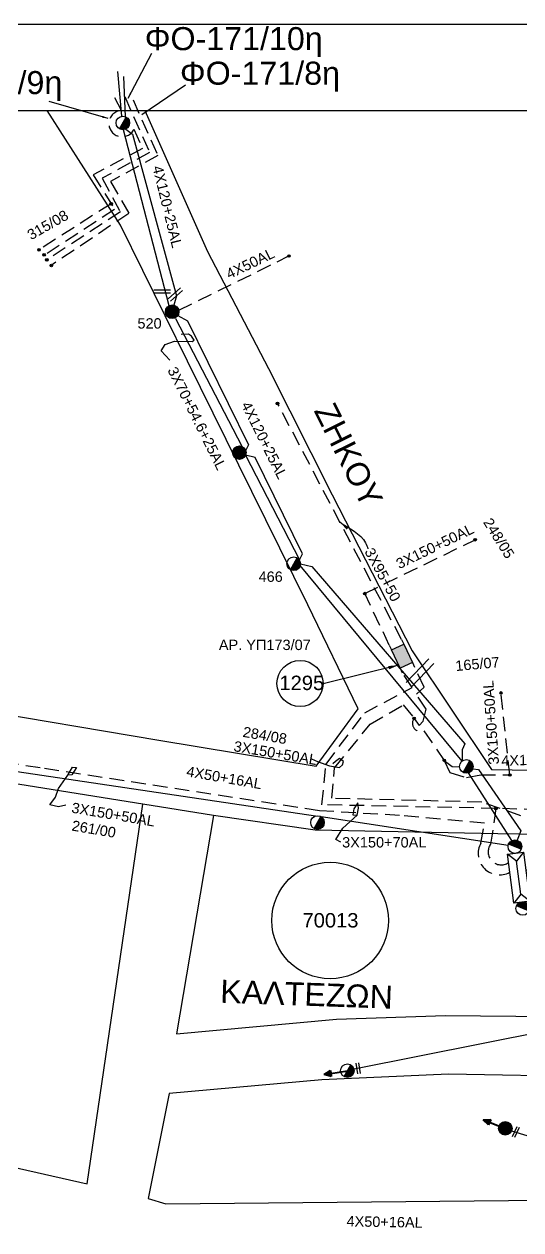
# Model space of a CAD drawing. Header units: millimetres. Extents: x 1113 to 5794, y 757 to 3537.
# Drawn here: x 1610 to 1696.2, y 1574.4 to 1783.7 of the extents above; entities that cross this region are included whole.
import ezdxf

# ---------------------------------------------------------------- set-up
doc = ezdxf.new("R2010")
doc.units = ezdxf.units.MM
doc.linetypes.add('DASHED', pattern=[19.05, 12.7, -6.35])
for name, color, linetype in [('Link Box 4 Διευθύνσεων', 7, 'Continuous'), ('Άγνωστα', 7, 'Continuous'), ('Γυμνά εναέρια ΧΤ και ΦΟΠ (3Φ)   4x50+16AL', 7, 'Continuous'), ('Επίτονοι', 7, 'Continuous'), ('Επιγραφές - Σχήματα', 7, 'Continuous'), ('Καλώδια ΧΤ   3x150+50AL', 7, 'DASHED'), ('Καλώδια ΧΤ   3x150+50CU', 7, 'DASHED'), ('Καλώδια ΧΤ   3x95+50CU', 7, 'DASHED'), ('Μηχανική τομή', 7, 'Continuous'), ('Στύλος Ξύλινος', 7, 'Continuous'), ('Στύλος Ξύλινος @ 1', 7, 'Continuous'), ('Στύλος ΦΜ', 7, 'Continuous'), ('Στύλος ΦΜ @ 1', 7, 'Continuous'), ('Συνδέσεις', 7, 'Continuous'), ('Συνεστραμμένα ΧΤ   3x70+54.6+25 AL', 7, 'SYN_LINE'), ('Συνεστραμμένα ΧΤ   4x120+25 AL', 7, 'SYN_LINE'), ('Τομή', 7, 'Continuous'), ('Υποσταθμός εναέριος 2 στύλων', 7, 'Continuous'), ('Υποσταθμός πόλεως', 7, 'Continuous'), ('Υπόβαθρο ΔΕΗ', 7, 'Continuous'), ('Υπόγεια καλώδια Δικτύου ΧΤ και Παρ. ΧΤ - 3X150+70 AL', 7, 'DASHED'), ('Υπόγεια καλώδια Παροχών ΧΤ   4x50AL', 7, 'DASHED')]:
    doc.layers.add(name, color=color, linetype=linetype)
doc.styles.get("Standard").update_dxf_attribs({"font": 'arial.ttf'})
doc.linetypes.add('SYN_LINE', pattern='A,0.5,-0.0001,["/\\/\\/\\/",Standard,S=0.1,R=0,X=0,Y=-0.05],-0.25', length=0.7501)
doc.dimstyles.new('ISO-25', dxfattribs={"dimtxt": 2.5, "dimasz": 1.8, "dimexe": 1.25, "dimexo": 0.625, "dimtad": 1, "dimtxsty": 'Standard', "dimcen": 1.8, "dimadec": 0, "dimazin": 0, "dimtfac": 1, "dimtmove": 0, "dimatfit": 3, "dimfxl": 1.25, "dimarcsym": 0})

# ---------------------------------------------------------------- blocks, each defined once
blk = doc.blocks.new('ΥΠΑΡΧΩΝ ΞΥΛΙΝΟΣ ΣΤΥΛΟΣ')
at = {"layer": 'Στύλος Ξύλινος'}
h = blk.add_hatch(color=7, dxfattribs=at)
h.paths.add_polyline_path([(-2.62, 0, 0.270008), (-1.29, -2.28), (1.3, 2.27, 0.576266)])
h.paths.add_polyline_path([(-1.29, -2.28, 0.574793), (2.62, 0, 0.268822), (1.3, 2.27)])
at = {"layer": 'Στύλος Ξύλινος', "color": 7}
blk.add_line((-1.29, -2.28), (1.3, 2.27), dxfattribs=at)
blk.add_circle((0, 0), 2.62, dxfattribs=at)
at = {"layer": 'Στύλος Ξύλινος', "flags": 4}
for tag, p in [('ΑΡΙΘΜΟΣ', (-4.91, 8.6)), ('ΤΥΠΟΣ', (-4.85, 3.39))]:
    blk.add_attdef(tag, p, '', height=4, dxfattribs=at)
blk = doc.blocks.new('ΕΠΙΤΟΝΟΣ')
at = {"layer": 'Επίτονοι', "lineweight": 40, "ltscale": 40}
blk.add_hatch(color=256, dxfattribs=at).paths.add_polyline_path([(-1.13, 6.47), (0, 9.1), (1.13, 6.47)])
for p, q in [((-1.13, 6.47), (0, 9.1)), ((1.13, 6.47), (-1.13, 6.47)), ((-1.13, 6.47), (0, 6.47)), ((0, 9.1), (1.13, 6.47)), ((0, 6.47), (0, 0))]:
    blk.add_line(p, q, dxfattribs=at)
blk = doc.blocks.new('ΥΠΑΡΧΩΝ ΤΣΙΜΕΝΤΕΝΙΟΣ ΣΤΥΛΟΣ')
at = {"layer": 'Στύλος ΦΜ'}
blk.add_hatch(color=7, dxfattribs=at).paths.add_polyline_path([(-1.29, -2.28, 0.574793), (2.62, 0, 0.268822), (1.3, 2.27)])
at = {"layer": 'Στύλος ΦΜ', "color": 7}
blk.add_line((-1.29, -2.28), (1.3, 2.27), dxfattribs=at)
blk.add_circle((0, 0), 2.62, dxfattribs=at)
at = {"layer": 'Στύλος ΦΜ', "flags": 4}
for tag, p in [('ΑΡΙΘΜΟΣ', (-4.68, 8.05)), ('ΤΥΠΟΣ', (-4.91, 3.03))]:
    blk.add_attdef(tag, p, '', height=4, dxfattribs=at)
blk = doc.blocks.new('LINK BOX 4 ΑΝΑΧΩΡΗΣΕΩΝ')
at = {"layer": 'Link Box 4 Διευθύνσεων', "ltscale": 40}
blk.add_hatch(color=256, dxfattribs=at).paths.add_polyline_path([(-3.54, 0), (-3.54, -4.67), (3.54, -4.67), (3.54, 0)])
for p, q in [((-3.54, 0), (-5.33, 0)), ((5.33, 0), (3.54, 0)), ((-3.54, -4.67), (-5.33, -4.67)), ((5.33, -4.67), (3.54, -4.67))]:
    blk.add_line(p, q, dxfattribs=at)
blk.add_lwpolyline([(-3.54, -4.67), (-3.54, 0), (3.54, 0), (3.54, -4.67)], close=True, dxfattribs=at)
blk = doc.blocks.new('ΥΠΟΣΤΑΘΜΟΣ ΕΝΑΕΡΙΟΣ ΕΠΙ 2 ΣΤΥΛΩΝ')
at = {"layer": 'Υποσταθμός εναέριος 2 στύλων', "linetype": 'Continuous'}
for points in [[(-11.97, -2.11, 0.574793), (-8.45, -0.07, 0.268822), (-9.64, 1.98)], [(9.68, -2.15, 0.574793), (13.19, -0.1, 0.268822), (12.01, 1.95)]]:
    blk.add_hatch(color=256, dxfattribs=at).paths.add_polyline_path(points)
for p, q in [((-11.97, -2.11), (-9.64, 1.98)), ((9.68, -2.15), (12.01, 1.95))]:
    blk.add_line(p, q, dxfattribs=at)
for centre in [(-10.81, -0.07), (10.84, -0.1)]:
    blk.add_circle(centre, 2.36, dxfattribs=at)
at = {"layer": 'Υποσταθμός πόλεως', "linetype": 'Continuous', "ltscale": 40}
blk.add_lwpolyline([(-8.57, 2.82), (8.57, 2.82), (8.57, -2.82), (-8.57, -2.82)], close=True, dxfattribs=at)
for points in [[(-5.75, 0), (-8.57, 2.82)], [(-8.57, -2.82), (-5.75, 0)], [(-5.75, 0), (5.75, 0)], [(5.75, 0), (8.57, 2.82)], [(8.57, -2.82), (5.75, 0)]]:
    blk.add_lwpolyline(points, dxfattribs=at)
at = {"layer": 'Υποσταθμός εναέριος 2 στύλων', "ltscale": 40, "flags": 1}
for tag, p in [('ΜΕΤΑΣΧΗΜΑΤΙΣΜΟΣ', (14.09, 2.51)), ('ΙΣΧΥΣ', (14.07, -0.28)), ('ΑΡΙΘΜΟΣ', (14.19, -3))]:
    blk.add_attdef(tag, p, '', height=1.8, dxfattribs=at)
blk = doc.blocks.new('ΜΗΧΑΝΙΚΗ ΤΟΜΗ')
at = {"layer": 'Μηχανική τομή', "ltscale": 40}
for p, q in [((-1.89, 0.78), (1.89, 0.78)), ((1.89, 0), (-1.89, 0))]:
    blk.add_line(p, q, dxfattribs=at)
blk = doc.blocks.new('_ΣΥΝΔΕΣΗ')
at = {"layer": 'Συνδέσεις', "linetype": 'SYN_LINE', "ltscale": 40}
blk.add_hatch(color=256, dxfattribs=at).paths.add_polyline_path([(0.5, -0.01, 1), (-0.5, -0.01, 1)])
at = {"layer": 'Συνδέσεις'}
blk.add_circle((0, -0.01), 0.5, dxfattribs=at)
blk = doc.blocks.new('ΤΟΜΗ')
at = {"layer": 'Τομή', "ltscale": 40}
for p, q in [((-5.68, 0), (5.68, 0)), ((5.68, -2.33), (-5.68, -2.33))]:
    blk.add_line(p, q, dxfattribs=at)

msp = doc.modelspace()

# ---------------------------------------------------------------- linework, layer by layer
at = {"layer": 'Άγνωστα', "lineweight": -3}
msp.add_lwpolyline([(1554.8, 1673.05), (1600.41, 1664.99), (1633.4, 1659.39), (1660.68, 1654.87), (1667.96, 1664.87), (1659.21, 1682.91), (1649.49, 1702.61), (1638.36, 1725.19), (1626.71, 1748.81), (1614.01, 1768.73)], dxfattribs=at)
at = {"layer": 'Γυμνά εναέρια ΧΤ και ΦΟΠ (3Φ)   4x50+16AL', "color": 85, "lineweight": -3}
for points in [[(1660.55, 1646.24), (1608.83, 1653.89)], [(1693.97, 1641.11), (1661.53, 1646.1)]]:
    msp.add_lwpolyline(points, dxfattribs=at)
at = {"layer": 'Γυμνά εναέρια ΧΤ και ΦΟΠ (3Φ)   4x50+16AL', "color": 27, "lineweight": -3}
msp.add_lwpolyline([(1700.68, 1608.92), (1667.23, 1602.27)], dxfattribs=at)
at = {"layer": 'Επιγραφές - Σχήματα', "lineweight": -3}
for points in [[(1112.77, 1783.73), (3154.51, 1783.73), (3154.51, 757.28), (1112.77, 757.28)], [(1127.77, 1768.73), (3139.51, 1768.73), (3139.51, 772.28), (1127.77, 772.28)]]:
    msp.add_lwpolyline(points, close=True, dxfattribs=at)
for points in [[(1635.29, 1725.38), (1633.77, 1726.99), (1634.45, 1728.11), (1636.1, 1728.67), (1636.1, 1728.67), (1639.16, 1728.62), (1639.5, 1728.86), (1639.5, 1728.86), (1639.06, 1729.53), (1638.53, 1729.92), (1637.27, 1729.84)], [(1659.88, 1656.18), (1660.91, 1655.71), (1663, 1654.93), (1664.7, 1654.66), (1665.22, 1655.13), (1665.42, 1655.73), (1664.73, 1656.21), (1663.99, 1655.72), (1663.58, 1655.32)], [(1617.25, 1648.14), (1615.99, 1647.86), (1614.45, 1648.17), (1615.43, 1649.54), (1615.96, 1651.01), (1617.6, 1653.32), (1618.39, 1654.73), (1619.09, 1654.68), (1619.09, 1654.68), (1618.27, 1653.37), (1617.6, 1653.32)], [(1664.95, 1641.71), (1664.05, 1642.18), (1665.28, 1644.11), (1665.28, 1644.11), (1667.77, 1646.39), (1667.77, 1646.39), (1668.02, 1647.59), (1667.88, 1648.54), (1667.2, 1647.49), (1667.05, 1646.45), (1667.77, 1646.39)]]:
    msp.add_lwpolyline(points, dxfattribs=at)
for centre, radius in [((1657.87, 1669.26), 4), ((1663.09, 1628.11), 10.12)]:
    msp.add_circle(centre, radius, dxfattribs=at)
at = {"layer": 'Καλώδια ΧΤ   3x150+50AL', "color": 5, "lineweight": -3, "ltscale": 0.2}
for points in [[(1625.09, 1752.55), (1612.6, 1744.55)], [(1673.35, 1675.9), (1669.09, 1684.86), (1669.09, 1684.86), (1688.23, 1694.22)]]:
    msp.add_lwpolyline(points, dxfattribs=at)
at = {"layer": 'Καλώδια ΧΤ   3x150+50AL', "color": 1, "lineweight": -3, "ltscale": 0.2}
for points in [[(1677.64, 1663.2), (1678.53, 1661.97), (1679.22, 1662.7), (1679.75, 1664.77), (1678.06, 1667.4), (1678.06, 1667.4), (1679.38, 1668.63), (1677.72, 1672.06)], [(1682.88, 1655.91), (1683.87, 1653.82), (1686.72, 1652.93), (1689.23, 1653.37), (1694.24, 1653.37), (1692.72, 1667.62)]]:
    msp.add_lwpolyline(points, dxfattribs=at)
at = {"layer": 'Καλώδια ΧΤ   3x150+50AL', "color": 30, "lineweight": -3, "ltscale": 0.2}
msp.add_lwpolyline([(1694.24, 1636.47, -0.747432), (1689.22, 1641.54, 1.389886), (1689.22, 1641.54), (1689.83, 1644.98), (1675.14, 1646.33), (1661.23, 1647.16), (1612.82, 1654.61), (1576.86, 1659.87), (1543.2, 1665.18, 0.679885), (1538.7, 1664.26), (1530.29, 1665.79)], format="xyb", dxfattribs=at)
at = {"layer": 'Καλώδια ΧΤ   3x150+50AL', "color": 1, "lineweight": -3, "ltscale": 0.2}
msp.add_lwpolyline([(1697.03, 1636.83, 0.541879), (1699.77, 1645.03), (1689.42, 1648.65), (1663.41, 1649.32), (1663.84, 1654.63), (1670.03, 1662.18), (1670.03, 1662.18), (1675.77, 1665.54), (1677.64, 1663.2, 0.755651), (1679.35, 1661.01), (1682.88, 1655.91), (1684.28, 1654.83), (1685.54, 1654.76)], format="xyb", dxfattribs=at)
at = {"layer": 'Καλώδια ΧΤ   3x150+50CU', "color": 151, "lineweight": -3, "ltscale": 0.2}
msp.add_lwpolyline([(1627.46, 1771.17), (1631.78, 1761.46), (1623.54, 1756.97), (1626.73, 1751.13), (1614, 1742.81)], dxfattribs=at)
at = {"layer": 'Καλώδια ΧΤ   3x150+50CU', "color": 30, "lineweight": -3, "ltscale": 0.2}
msp.add_lwpolyline([(1628.9, 1770.61), (1633.22, 1760.9), (1624.98, 1756.41), (1628.18, 1750.86), (1614.72, 1741.84)], dxfattribs=at)
at = {"layer": 'Καλώδια ΧΤ   3x150+50CU', "color": 5, "lineweight": -3, "ltscale": 0.2}
for points in [[(1625.67, 1771.01), (1626.87, 1768.73)], [(1629.06, 1765.49), (1630.55, 1762.13), (1621.99, 1757.57), (1625.68, 1751.57), (1613.56, 1743.64)]]:
    msp.add_lwpolyline(points, dxfattribs=at)
msp.add_arc((1627, 1766.46), 2.28, 93.3569, 334.7625, dxfattribs=at)
at = {"layer": 'Καλώδια ΧΤ   3x95+50CU', "color": 5, "lineweight": -3, "ltscale": 0.2}
msp.add_lwpolyline([(1675.47, 1676.89), (1653.97, 1717.88), (1653.97, 1717.88)], dxfattribs=at)
at = {"layer": 'Συνεστραμμένα ΧΤ   3x70+54.6+25 AL', "color": 2, "lineweight": -3, "ltscale": 20}
for points in [[(1626.96, 1767.74), (1626.27, 1775.5)], [(1627.61, 1767.65), (1627.29, 1774.61)], [(1635.16, 1734.84), (1627.25, 1765.4), (1627.25, 1765.4)], [(1627.64, 1765.5), (1628.83, 1764.61), (1636.45, 1736.56), (1636.45, 1736.56), (1636, 1734.93)]]:
    msp.add_lwpolyline(points, dxfattribs=at)
at = {"layer": 'Συνεστραμμένα ΧΤ   3x70+54.6+25 AL', "color": 6, "lineweight": -3, "ltscale": 20}
for points in [[(1647.81, 1710.41), (1636.34, 1732.58)], [(1648.43, 1708.9), (1657.75, 1690.7)], [(1685.97, 1655.76), (1657.91, 1689.71)]]:
    msp.add_lwpolyline(points, dxfattribs=at)
at = {"layer": 'Συνεστραμμένα ΧΤ   3x70+54.6+25 AL', "color": 6, "lineweight": -3, "ltscale": 10}
msp.add_lwpolyline([(1694.6, 1641.98), (1687.07, 1653.73)], dxfattribs=at)
at = {"layer": 'Συνεστραμμένα ΧΤ   3x70+54.6+25 AL', "color": 30, "lineweight": -3, "ltscale": 20}
msp.add_lwpolyline([(1694.55, 1591.57), (1717.06, 1584.7)], dxfattribs=at)
at = {"layer": 'Συνεστραμμένα ΧΤ   4x120+25 AL', "color": 85, "lineweight": -3, "ltscale": 20}
for points in [[(1636.66, 1733.12), (1638.37, 1732.23), (1648.95, 1710.67), (1648.44, 1709.75)], [(1657.75, 1690.7), (1658.32, 1691.79), (1650.1, 1708.5), (1648.43, 1708.9), (1648.43, 1708.9)], [(1657.95, 1690.01), (1659.89, 1689.58), (1686.45, 1658.75), (1686.01, 1657.73), (1685.97, 1655.76)]]:
    msp.add_lwpolyline(points, dxfattribs=at)
at = {"layer": 'Συνεστραμμένα ΧΤ   4x120+25 AL', "color": 85, "lineweight": -3, "ltscale": 10}
msp.add_lwpolyline([(1687.82, 1654.43), (1688.83, 1654.31), (1696.14, 1643.66), (1695.52, 1642.04)], dxfattribs=at)
at = {"layer": 'Υπόβαθρο ΔΕΗ', "lineweight": -3}
for points in [[(1630.96, 1768.73), (1641.84, 1744.25), (1652.4, 1723.96), (1663.43, 1702.01), (1663.43, 1702.01), (1677.34, 1674.95), (1691.05, 1654.31), (1741.41, 1653.5), (1744.25, 1704.77), (1747.72, 1766.42)], [(1642.87, 1646.33), (1636.45, 1608.42), (1664.19, 1610.99), (1683.07, 1611.61), (1701.34, 1611.45), (1717.78, 1610.43), (1732.74, 1608.66), (1738.9, 1607.49), (1740.48, 1642.37), (1692.15, 1643.14), (1660.52, 1643.8), (1642.87, 1646.33), (1630.63, 1648.3)], [(1635.15, 1598.06), (1631.55, 1579.82), (1634.62, 1578.89), (1694.03, 1579.5), (1737.72, 1579.84), (1738.41, 1597.79), (1723, 1600.1), (1708.62, 1600.99), (1683.61, 1601.45), (1661.65, 1600.43), (1635.15, 1598.06)]]:
    msp.add_lwpolyline(points, dxfattribs=at)
msp.add_lwpolyline([(1620.97, 1582.38), (1630.63, 1648.3), (1590.44, 1654.7), (1538.74, 1663.28), (1538.74, 1663.28), (1507.89, 1669.28), (1449.65, 1680.94), (1435.39, 1683.78), (1423.57, 1669.55), (1413.64, 1655.78), (1406.78, 1644.75), (1401.97, 1635.4), (1414.01, 1632.24), (1468.63, 1618.15), (1544.28, 1599.74), (1554.8, 1597.37), (1620.97, 1582.38)], close=True, dxfattribs=at)
at = {"layer": 'Υπόγεια καλώδια Δικτύου ΧΤ και Παρ. ΧΤ - 3X150+70 AL', "color": 5, "lineweight": -3, "ltscale": 0.2}
for points in [[(1743.41, 1636.65), (1743.56, 1641.07, 0.961082), (1741.19, 1646.08), (1691.84, 1647.56), (1661.67, 1648.2), (1662.38, 1655.24), (1662.38, 1655.24), (1669.08, 1664.18), (1677.32, 1668.54), (1675.61, 1671.07)], [(1691.84, 1647.56), (1690.92, 1641.35, 0.838985), (1694.02, 1638.16, 127.694841)]]:
    msp.add_lwpolyline(points, format="xyb", dxfattribs=at)
at = {"layer": 'Υπόγεια καλώδια Παροχών ΧΤ   4x50AL', "color": 6, "lineweight": -3, "ltscale": 0.2}
msp.add_lwpolyline([(1636.84, 1734.04), (1655.94, 1743.48)], dxfattribs=at)

# ---------------------------------------------------------------- block references
at = {"layer": 'Link Box 4 Διευθύνσεων', "lineweight": -3, "xscale": 0.4999999999999248, "yscale": 0.4999999999999248, "zscale": 0.4999999999999248, "rotation": 115.0104060256659}
msp.add_blockref('LINK BOX 4 ΑΝΑΧΩΡΗΣΕΩΝ', (1674.48, 1673.49), dxfattribs=at)
at = {"layer": 'Επίτονοι', "lineweight": -3}
for p, xscale, yscale, zscale, rotation in [((1666.08, 1602.03), 0.4499999999998519, 0.4499999999998519, 0.4499999999998519, 99.65454778137438), ((1693.46, 1592.02), 0.4499999999998399, 0.4499999999998399, 0.4499999999998399, 68.45387589492321)]:
    msp.add_blockref('ΕΠΙΤΟΝΟΣ', p, dxfattribs=dict(at, xscale=xscale, yscale=yscale, zscale=zscale, rotation=rotation))
at = {"layer": 'Μηχανική τομή', "lineweight": -3}
for p, xscale, yscale, zscale, rotation in [((1668.14, 1602.45), 0.5000000000000714, 0.5000000000000714, 0.5000000000000714, 99.32906075916902), ((1695.47, 1591.29), 0.4999999999999227, 0.4999999999999227, 0.4999999999999227, 65.27556494089829)]:
    msp.add_blockref('ΜΗΧΑΝΙΚΗ ΤΟΜΗ', p, dxfattribs=dict(at, xscale=xscale, yscale=yscale, zscale=zscale, rotation=rotation))
at = {"layer": 'Στύλος Ξύλινος @ 1', "lineweight": -3, "ltscale": 40}
ref = msp.add_blockref('ΥΠΑΡΧΩΝ ΞΥΛΙΝΟΣ ΣΤΥΛΟΣ', (1635.69, 1733.79), dxfattribs=dict(at, xscale=0.4499999999998181, yscale=0.4499999999998181, zscale=0.4499999999998181))
ref.add_attrib('ΤΥΠΟΣ', '520', (1629.67, 1730.87), dxfattribs={"layer": 'Στύλος Ξύλινος', "height": 1.8, "flags": 4})
at = {"layer": 'Στύλος Ξύλινος @ 1', "lineweight": -3, "ltscale": 40, "xscale": 0.4499999999998181, "yscale": 0.4499999999998181, "zscale": 0.4499999999998181}
for p in [(1647.34, 1709.33), (1693.46, 1592.02)]:
    msp.add_blockref('ΥΠΑΡΧΩΝ ΞΥΛΙΝΟΣ ΣΤΥΛΟΣ', p, dxfattribs=at)
at = {"layer": 'Στύλος ΦΜ @ 1', "lineweight": -3, "ltscale": 40, "xscale": 0.4499999999998181, "yscale": 0.4499999999998181, "zscale": 0.4499999999998181}
for p in [(1627.14, 1766.57), (1686.72, 1654.85), (1660.89, 1645.11), (1666.08, 1602.03)]:
    msp.add_blockref('ΥΠΑΡΧΩΝ ΤΣΙΜΕΝΤΕΝΙΟΣ ΣΤΥΛΟΣ', p, dxfattribs=at)
at = {"layer": 'Στύλος ΦΜ @ 1', "lineweight": -3, "ltscale": 40}
ref = msp.add_blockref('ΥΠΑΡΧΩΝ ΤΣΙΜΕΝΤΕΝΙΟΣ ΣΤΥΛΟΣ', (1656.77, 1690.04), dxfattribs=dict(at, xscale=0.4499999999998181, yscale=0.4499999999998181, zscale=0.4499999999998181))
ref.add_attrib('ΤΥΠΟΣ', '466', (1650.68, 1686.9), dxfattribs={"layer": 'Στύλος ΦΜ', "height": 1.8, "flags": 4})
at = {"layer": 'Συνδέσεις', "lineweight": -3, "xscale": 0.4499999999998181, "yscale": 0.4499999999998181, "zscale": 0.4499999999998181}
for p in [(1625.11, 1752.52), (1612.6, 1744.55), (1613.47, 1743.68), (1613.95, 1742.8), (1614.74, 1741.82), (1655.94, 1743.48), (1653.97, 1717.88), (1688.23, 1694.22), (1669.09, 1684.86), (1692.72, 1667.62), (1677.64, 1663.2), (1682.88, 1655.91), (1694.24, 1653.37), (1691.84, 1647.56)]:
    msp.add_blockref('_ΣΥΝΔΕΣΗ', p, dxfattribs=at)
at = {"layer": 'Τομή', "lineweight": -3, "xscale": 0.25, "yscale": 0.25, "zscale": 0.25}
msp.add_blockref('ΤΟΜΗ', (1633.96, 1737.58), dxfattribs=at)
at = {"layer": 'Τομή', "lineweight": -3}
for p, xscale, yscale, zscale, rotation in [((1636.06, 1736.99), 0.25, 0.25, 0.25, 41.89181898171722), ((1679.09, 1670.66), 0.4999999999997659, 0.4999999999997659, 0.4999999999997659, 225.9158080846734)]:
    msp.add_blockref('ΤΟΜΗ', p, dxfattribs=dict(at, xscale=xscale, yscale=yscale, zscale=zscale, rotation=rotation))
at = {"layer": 'Υποσταθμός εναέριος 2 στύλων', "lineweight": -3, "xscale": 0.50000000000003, "yscale": 0.50000000000003, "zscale": 0.50000000000003, "rotation": 97.3244519989179}
msp.add_blockref('ΥΠΟΣΤΑΘΜΟΣ ΕΝΑΕΡΙΟΣ ΕΠΙ 2 ΣΤΥΛΩΝ', (1695.77, 1635.55), dxfattribs=at)

# ---------------------------------------------------------------- texts
at = {"layer": 'Γυμνά εναέρια ΧΤ και ΦΟΠ (3Φ)   4x50+16AL', "color": 7, "lineweight": -3, "char_height": 1.8, "width": 168.3718, "attachment_point": 1}
for insert, rotation in [((1638.37, 1654.93), 350.1172), ((1665.95, 1576.8), 358.9569)]:
    msp.add_mtext('4X50+16AL', dxfattribs=dict(at, insert=insert, rotation=rotation))
at = {"layer": 'Επιγραφές - Σχήματα', "color": 7, "lineweight": -3, "width": 168.3718, "attachment_point": 1}
for s, insert, char_height in [('ΦO-171/10η', (1630.94, 1783.21), 4), ('ΦO-171/8η', (1637.04, 1777.21), 4), ('ΦO-171/9η', (1588.89, 1775.58), 4), ('ΑΡ. ΥΠ173/07', (1643.79, 1676.86), 1.8)]:
    msp.add_mtext(s, dxfattribs=dict(at, insert=insert, char_height=char_height))
for s, insert, char_height, rotation in [('315/08', (1610.33, 1747.75), 1.8, 29.7167), ('ΖΗΚΟΥ', (1663.77, 1718.42), 4, 296.5681), ('248/05', (1691.08, 1698.22), 1.8, 301.9939), ('165/07', (1684.72, 1673.19), 1.8, 5.2273), ('284/08', (1648.13, 1661.78), 1.8, 350.367), ('284/08', (1648.13, 1661.78), 1.8, 350.367), ('261/00', (1618.47, 1645.51), 1.8, 350.367), ('ΚΑΛΤΕΖΩΝ', (1644.11, 1617.83), 4, 357.9969)]:
    msp.add_mtext(s, dxfattribs=dict(at, insert=insert, char_height=char_height, rotation=rotation))
at = {"layer": 'Επιγραφές - Σχήματα', "lineweight": -3, "char_height": 2.5, "attachment_point": 1}
for s, insert, width in [('1295', (1654.29, 1670.61), 8.8338), ('70013', (1658.29, 1629.39), 6.05)]:
    msp.add_mtext(s, dxfattribs=dict(at, insert=insert, width=width))
at = {"layer": 'Καλώδια ΧΤ   3x150+50AL', "color": 7, "lineweight": -3, "char_height": 1.8, "width": 168.3718, "attachment_point": 1}
for insert, rotation in [((1674.29, 1690.7), 25.9019), ((1690.59, 1655.11), 93.9118), ((1646.55, 1659.3), 350.367), ((1618.43, 1648.62), 350.367)]:
    msp.add_mtext('3X150+50AL', dxfattribs=dict(at, insert=insert, rotation=rotation))
at = {"layer": 'Καλώδια ΧΤ   3x95+50CU', "color": 7, "lineweight": -3, "insert": (1670.57, 1693.03), "char_height": 1.8, "width": 168.3718, "attachment_point": 1, "rotation": 298.5395}
msp.add_mtext('3X95+50', dxfattribs=at)
at = {"layer": 'Συνεστραμμένα ΧΤ   3x70+54.6+25 AL', "color": 7, "lineweight": -3, "insert": (1636.44, 1724.46), "char_height": 1.8, "width": 168.3718, "attachment_point": 1, "rotation": 296.4403}
msp.add_mtext('3X70+54.6+25AL', dxfattribs=at)
at = {"layer": 'Συνεστραμμένα ΧΤ   4x120+25 AL', "color": 7, "lineweight": -3, "char_height": 1.8, "width": 168.3718, "attachment_point": 1}
for insert, rotation in [((1634.01, 1759.34), 283.7158), ((1649.22, 1718.44), 296.4403), ((1692.74, 1656.74), 1.8992)]:
    msp.add_mtext('4X120+25AL', dxfattribs=dict(at, insert=insert, rotation=rotation))
at = {"layer": 'Υπόγεια καλώδια Δικτύου ΧΤ και Παρ. ΧΤ - 3X150+70 AL', "color": 7, "lineweight": -3, "insert": (1665.17, 1642.58), "char_height": 1.8, "width": 168.3718, "attachment_point": 1}
msp.add_mtext('3X150+70AL', dxfattribs=at)
at = {"layer": 'Υπόγεια καλώδια Παροχών ΧΤ   4x50AL', "color": 7, "lineweight": -3, "insert": (1644.81, 1741.04), "char_height": 1.8, "width": 168.3718, "attachment_point": 1, "rotation": 25.8039}
msp.add_mtext('4X50AL', dxfattribs=at)

# ---------------------------------------------------------------- leaders
at = {"layer": 'Επιγραφές - Σχήματα', "lineweight": -3, "ltscale": 40}
for points in [[(1628.04, 1770.86), (1632.16, 1778.69)], [(1630.45, 1768.04), (1638.03, 1773.19)], [(1624.57, 1767.35), (1614.38, 1770.32)]]:
    msp.add_leader(points, dimstyle='ISO-25', override={"dimasz": 1, "dimtad": 0}, dxfattribs=at)
at = {"layer": 'Επιγραφές - Σχήματα', "lineweight": -3, "path_type": 1}
msp.add_leader([(1664.75, 1697.32), (1669.24, 1693.67), (1669.65, 1692.66)], dimstyle='ISO-25', override={"dimgap": 0.625, "dimtad": 0}, dxfattribs=at)
at = {"layer": 'Επιγραφές - Σχήματα', "lineweight": -3}
msp.add_leader([(1674.97, 1672.43), (1661.87, 1669.18)], dimstyle='ISO-25', override={"dimgap": 0.625, "dimtad": 0}, dxfattribs=at)

doc.saveas('drawing.dxf')
